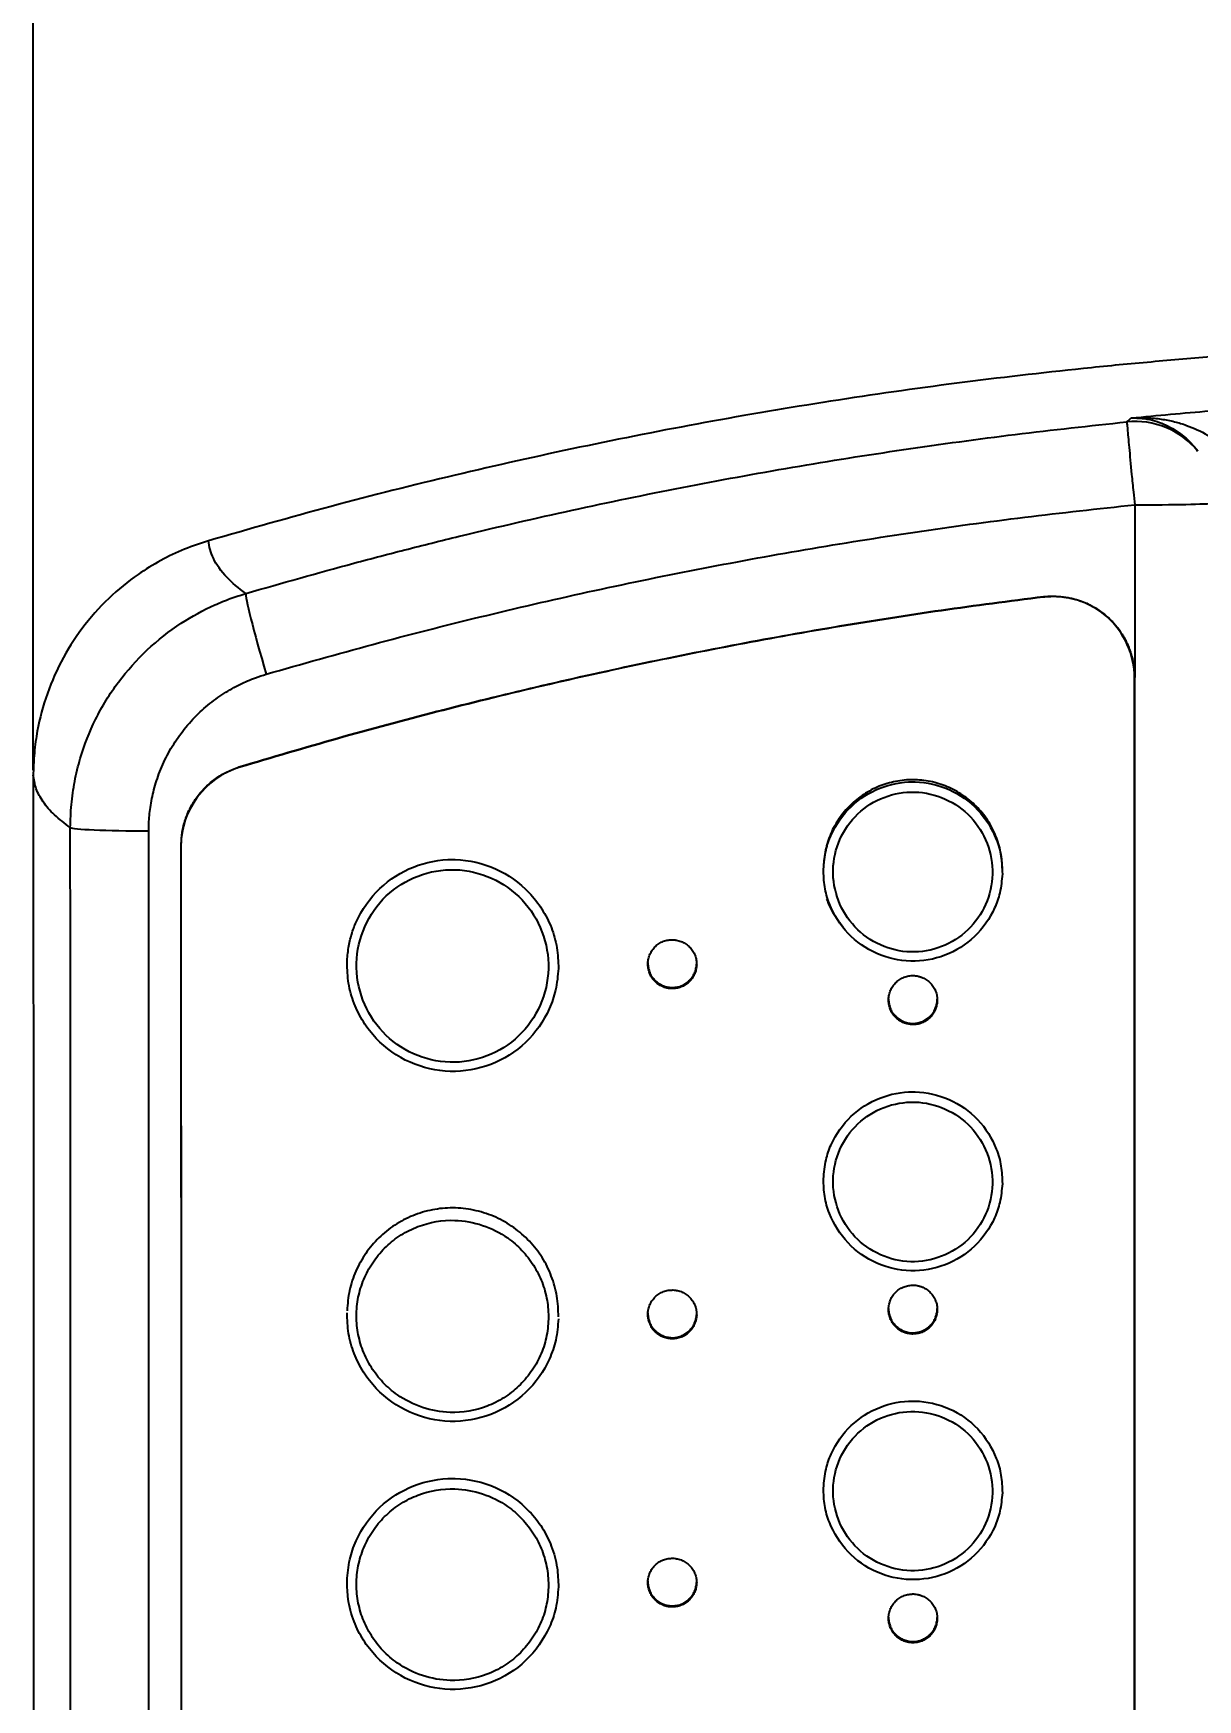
# Model space of a CAD drawing. Header units: millimetres. Extents: x 22 to 2359, y 6 to 1660.
# Drawn here: x 948.2 to 1019.8, y 1337.5 to 1439.9 of the extents above; entities that cross this region are included whole.
import ezdxf

# ---------------------------------------------------------------- set-up
doc = ezdxf.new("R2010")
doc.units = ezdxf.units.MM
doc.layers.get('Defpoints').update_dxf_attribs({"linetype": 'CONTINUOUS'})
doc.layers.add('1LINE', color=7, linetype='CONTINUOUS')
doc.styles.add('Annotative', font='malgun.ttf')
doc.dimstyles.new('WOO', dxfattribs={"dimtxt": 20, "dimasz": 2, "dimexe": 1.25, "dimexo": 0.3, "dimgap": 1, "dimtad": 1, "dimdec": 1, "dimzin": 1, "dimdsep": 46, "dimtxsty": 'Annotative', "dimcen": 0, "dimclrd": 1, "dimclre": 1, "dimclrt": 2, "dimadec": 0, "dimazin": 0, "dimtfac": 1, "dimtdec": 1, "dimtofl": 0, "dimtmove": 0, "dimatfit": 3, "dimfxl": 0, "dimarcsym": 0})

# ---------------------------------------------------------------- blocks, each defined once
blk = doc.blocks.new('*D9')
at = {"layer": '1LINE', "color": 1, "lineweight": -2}
for p, q in [((948.16, 1394.59), (948.16, 1531.77)), ((1431.09, 1290.67), (1431.09, 1531.77)), ((950.16, 1530.52), (1429.09, 1530.52))]:
    blk.add_line(p, q, dxfattribs=at)
at = {"layer": '1LINE', "color": 1}
for points in [[(950.16, 1530.86), (950.16, 1530.19), (948.16, 1530.52)], [(1429.09, 1530.86), (1429.09, 1530.19), (1431.09, 1530.52)]]:
    blk.add_solid(points, dxfattribs=at)
at = {"layer": 'Defpoints', "color": 0}
for p in [(1431.09, 1530.52), (948.16, 1394.29), (1431.09, 1290.37)]:
    blk.add_point(p, dxfattribs=at)
at = {"layer": '1LINE', "color": 2, "insert": (1189.63, 1541.86), "char_height": 20, "attachment_point": 5, "style": 'Annotative'}
blk.add_mtext('483', dxfattribs=at)

msp = doc.modelspace()

# ---------------------------------------------------------------- linework, layer by layer
at = {"layer": '1LINE'}
for centre, major_axis, ratio, start_param, end_param in [((1015.92, 1411.03), (-3.3, 3.76), 0.997886, 4.6809, 5.661906), ((1015.92, 1411.03), (5, 0), 0.025547, 4.707686, 6.064809), ((962.64, 1400.66), (-1.4, 4.8), 0.039419, 0.045166, 1.594947), ((955.43, 1391.07), (-5, 0), 0.042264, 0.046801, 1.536088)]:
    msp.add_ellipse(centre, major_axis=major_axis, ratio=ratio, start_param=start_param, end_param=end_param, dxfattribs=at)
for points, knots in [([(1020.57, 1419.99), (1019.27, 1419.88), (1016.66, 1419.67), (1011.45, 1419.16), (1004.96, 1418.41), (997.19, 1417.3), (986.87, 1415.55), (976.63, 1413.39), (966.48, 1410.85), (961.45, 1409.41), (958.94, 1408.69)], [0, 0, 0, 0, 0.062502, 0.125003, 0.250006, 0.37501, 0.500014, 0.749999, 0.875, 1, 1, 1, 1]), ([(1015.69, 1416.24), (1016.49, 1416.32), (1018.1, 1416.47), (1020.52, 1416.68), (1022.93, 1416.87), (1024.54, 1416.98), (1025.35, 1417.04)], [0, 0, 0, 0, 0.249994, 0.499992, 0.750009, 1, 1, 1, 1]), ([(961.23, 1405.45), (963.44, 1406.08), (966.76, 1407.03), (971.21, 1408.19), (977.91, 1409.86), (985.8, 1411.58), (994.87, 1413.24), (1001.7, 1414.32), (1008.55, 1415.26), (1013.13, 1415.76), (1015.42, 1416)], [0, 0, 0, 0, 0.124842, 0.187296, 0.249772, 0.499836, 0.624927, 0.75, 0.875024, 1, 1, 1, 1]), ([(1015.42, 1416), (1015.42, 1415.99), (1015.41, 1415.97), (1015.43, 1415.85), (1015.46, 1415.48), (1015.55, 1414.51), (1015.68, 1413.05), (1015.81, 1411.8), (1015.88, 1411.16), (1015.9, 1410.9)], [0, 0, 0, 0, 0.062848, 0.125998, 0.252105, 0.502929, 0.753706, 0.899295, 1, 1, 1, 1]), ([(1015.69, 1416.24), (1016.01, 1416.25), (1016.62, 1416.27), (1017.51, 1416.19), (1018.33, 1416.03), (1019.29, 1415.74), (1020.16, 1415.34), (1020.92, 1414.84), (1021.25, 1414.55), (1021.4, 1414.41)], [0, 0, 0, 0, 0.162392, 0.311504, 0.448432, 0.575791, 0.804023, 0.906905, 1, 1, 1, 1]), ([(1015.69, 1416.24), (1015.91, 1416.24), (1016.34, 1416.24), (1016.97, 1416.12), (1017.55, 1415.93), (1018.24, 1415.61), (1018.89, 1415.17), (1019.44, 1414.63), (1019.68, 1414.33), (1019.77, 1414.2)], [0, 0, 0, 0, 0.159842, 0.308436, 0.446358, 0.574509, 0.803554, 0.918928, 1, 1, 1, 1]), ([(962.48, 1400.49), (964.66, 1401.11), (969.03, 1402.35), (975.63, 1404.03), (982.27, 1405.57), (991.17, 1407.41), (1000.13, 1408.94), (1009.13, 1410.17), (1013.64, 1410.66), (1015.9, 1410.9)], [0, 0, 0, 0, 0.124974, 0.249958, 0.374989, 0.50013, 0.750224, 0.8751, 1, 1, 1, 1]), ([(958.94, 1408.69), (958.44, 1408.53), (957.43, 1408.2), (955.98, 1407.5), (954.4, 1406.53), (952.72, 1405.16), (950.59, 1402.75), (949.05, 1399.82), (948.38, 1397.03), (948.19, 1395.43), (948.17, 1394.63), (948.16, 1394.29)], [0, 0, 0, 0, 0.081418, 0.164815, 0.249767, 0.370942, 0.500213, 0.749948, 0.875146, 0.947143, 1, 1, 1, 1]), ([(961.23, 1405.45), (960.78, 1405.77), (959.95, 1406.48), (959.18, 1407.56), (958.97, 1408.33), (958.94, 1408.69)], [0, 0, 0, 0, 0.314337, 0.680188, 1, 1, 1, 1]), ([(950.44, 1391.06), (950.45, 1391.53), (950.48, 1392.48), (950.69, 1393.91), (951.12, 1395.68), (951.94, 1397.78), (953.79, 1400.79), (956.37, 1403.21), (958.91, 1404.59), (960.27, 1405.15), (960.91, 1405.35), (961.23, 1405.45)], [0, 0, 0, 0, 0.073625, 0.148353, 0.223845, 0.357421, 0.49801, 0.772369, 0.895097, 0.948071, 1, 1, 1, 1]), ([(1015.89, 1400.27), (1015.89, 1401.69), (1015.25, 1403.08), (1013.15, 1404.94), (1011.7, 1405.4), (1010.28, 1405.24)], [0, 0, 0, 0, 0.5, 0.5, 1, 1, 1, 1]), ([(1010.28, 1405.23), (1008.19, 1404.96), (1004, 1404.42), (997.74, 1403.44), (991.51, 1402.33), (985.3, 1401.09), (979.12, 1399.71), (973.38, 1398.29), (967.26, 1396.67), (963.22, 1395.47), (960.79, 1394.75)], [0, 0, 0, 0, 0.125006, 0.25001, 0.375011, 0.500014, 0.625019, 0.750022, 0.850015, 1, 1, 1, 1]), ([(1010.29, 1405.25), (1008.19, 1404.98), (1004, 1404.44), (995.66, 1403.13), (987.37, 1401.56), (979.13, 1399.72), (972.98, 1398.21), (966.87, 1396.57), (962.83, 1395.37), (960.8, 1394.77)], [0, 0, 0, 0, 0.125008, 0.250014, 0.500006, 0.625013, 0.750017, 0.875007, 1, 1, 1, 1]), ([(960.8, 1394.77), (962.83, 1395.37), (966.87, 1396.57), (972.98, 1398.21), (979.13, 1399.73), (985.31, 1401.1), (991.52, 1402.35), (997.75, 1403.46), (1004.01, 1404.44), (1008.19, 1404.98), (1010.29, 1405.25)], [0, 0, 0, 0, 0.124999, 0.250054, 0.375083, 0.500108, 0.625115, 0.750059, 0.875001, 1, 1, 1, 1]), ([(1010.29, 1405.25), (1010.33, 1405.25), (1010.42, 1405.26), (1010.59, 1405.27), (1010.83, 1405.28), (1011.09, 1405.28), (1011.37, 1405.26), (1011.62, 1405.23), (1011.89, 1405.18), (1012.14, 1405.13), (1012.4, 1405.05), (1012.64, 1404.97), (1012.9, 1404.87), (1013.13, 1404.76), (1013.37, 1404.63), (1013.59, 1404.5), (1013.82, 1404.34), (1014.02, 1404.19), (1014.23, 1404.01), (1014.41, 1403.84), (1014.6, 1403.64), (1014.77, 1403.45), (1014.94, 1403.23), (1015.08, 1403.02), (1015.23, 1402.78), (1015.35, 1402.56), (1015.46, 1402.31), (1015.56, 1402.08), (1015.65, 1401.82), (1015.73, 1401.58), (1015.79, 1401.31), (1015.83, 1401.06), (1015.87, 1400.79), (1015.89, 1400.53), (1015.89, 1400.36), (1015.89, 1400.28)], [0, 0, 0, 0, 0.015744, 0.031427, 0.062659, 0.09823, 0.1249, 0.160547, 0.187424, 0.223386, 0.250197, 0.285798, 0.312462, 0.348065, 0.37488, 0.410843, 0.437717, 0.473361, 0.50003, 0.535602, 0.562367, 0.598267, 0.625213, 0.660915, 0.687599, 0.723155, 0.749878, 0.785686, 0.812679, 0.848447, 0.875147, 0.910681, 0.937355, 0.973052, 1, 1, 1, 1]), ([(955.26, 1390.86), (955.26, 1391.01), (955.27, 1391.49), (955.35, 1392.34), (955.57, 1393.41), (955.93, 1394.53), (956.45, 1395.66), (957.14, 1396.74), (957.95, 1397.73), (958.87, 1398.6), (959.85, 1399.31), (960.83, 1399.86), (961.71, 1400.24), (962.26, 1400.42), (962.48, 1400.49)], [0, 0, 0, 0, 0.036011, 0.111678, 0.196842, 0.288974, 0.385969, 0.485639, 0.585735, 0.683995, 0.778212, 0.866261, 0.946076, 1, 1, 1, 1]), ([(1015.89, 1196.27), (1015.89, 1200.47), (1015.89, 1208.87), (1015.89, 1225.71), (1015.89, 1246.82), (1015.89, 1272.24), (1015.89, 1297.74), (1015.89, 1323.3), (1015.89, 1348.92), (1015.89, 1370.31), (1015.89, 1387.43), (1015.89, 1396), (1015.89, 1400.28)], [0, 0, 0, 0, 0.062501, 0.125001, 0.250001, 0.375, 0.5, 0.625, 0.749999, 0.874999, 0.937499, 1, 1, 1, 1]), ([(1015.89, 1196.17), (1015.89, 1201.74), (1015.89, 1212.9), (1015.89, 1229.71), (1015.89, 1246.6), (1015.89, 1263.56), (1015.89, 1280.6), (1015.89, 1303.3), (1015.89, 1331.74), (1015.89, 1365.95), (1015.89, 1388.82), (1015.89, 1400.27)], [0, 0, 0, 0, 0.082912, 0.165993, 0.249243, 0.332662, 0.41625, 0.500006, 0.666348, 0.833013, 1, 1, 1, 1]), ([(950.44, 1391.06), (950.1, 1391.32), (949.42, 1391.83), (948.74, 1392.63), (948.29, 1393.44), (948.21, 1394.01), (948.16, 1394.29)], [0, 0, 0, 0, 0.255572, 0.509648, 0.75306, 1, 1, 1, 1]), ([(948.16, 1394.29), (948.17, 1368.15), (948.17, 1316.86), (948.18, 1265.57), (948.18, 1240.41)], [0, 0, 0, 0, 0.509534, 1, 1, 1, 1]), ([(957.26, 1389.98), (957.27, 1390.25), (957.29, 1390.65), (957.4, 1391.17), (957.51, 1391.55), (957.65, 1391.92), (957.82, 1392.29), (958.01, 1392.63), (958.24, 1392.96), (958.49, 1393.27), (958.76, 1393.56), (959.06, 1393.83), (959.37, 1394.07), (959.71, 1394.29), (960.06, 1394.48), (960.42, 1394.64), (960.68, 1394.73), (960.8, 1394.77)], [0, 0, 0, 0, 0.124851, 0.187057, 0.24961, 0.312425, 0.374749, 0.436931, 0.499365, 0.562224, 0.624639, 0.686819, 0.749155, 0.81199, 0.87467, 0.937207, 1, 1, 1, 1]), ([(1007.76, 1388.34), (1007.76, 1388.52), (1007.75, 1388.79), (1007.72, 1389.15), (1007.67, 1389.5), (1007.57, 1389.94), (1007.4, 1390.46), (1007.18, 1390.95), (1006.83, 1391.58), (1006.27, 1392.3), (1005.45, 1393.01), (1004.51, 1393.55), (1003.48, 1393.9), (1002.71, 1393.99), (1001.95, 1394.01), (1001.19, 1393.93), (1000.17, 1393.63), (999.22, 1393.13), (998.39, 1392.46), (997.7, 1391.64), (997.18, 1390.71), (996.91, 1389.86), (996.79, 1389.16), (996.77, 1388.81), (996.76, 1388.63)], [0, 0, 0, 0, 0.031355, 0.046938, 0.062503, 0.093722, 0.125168, 0.156368, 0.187513, 0.250145, 0.312441, 0.374989, 0.437479, 0.499827, 0.508215, 0.569808, 0.631051, 0.692583, 0.75399, 0.815347, 0.876903, 0.938134, 0.968994, 1, 1, 1, 1]), ([(996.76, 1388.5), (996.79, 1388.9), (996.86, 1389.62), (997.34, 1390.99), (998.36, 1392.45), (1000.17, 1393.6), (1001.61, 1393.88), (1003.06, 1393.86), (1004.54, 1393.53), (1006.34, 1392.26), (1007.32, 1390.69), (1007.72, 1389.3), (1007.74, 1388.58), (1007.76, 1388.21)], [0, 0, 0, 0, 0.069034, 0.12569, 0.250734, 0.371424, 0.491925, 0.499743, 0.624181, 0.748936, 0.874211, 0.937109, 1, 1, 1, 1]), ([(997.35, 1388.46), (997.38, 1389.75), (997.94, 1391.01), (999.8, 1392.79), (1001.09, 1393.28), (1003.66, 1393.21), (1004.92, 1392.65), (1006.69, 1390.78), (1007.18, 1389.49), (1007.15, 1388.2)], [0, 0, 0, 0, 0.25, 0.25, 0.5, 0.5, 0.75, 0.75, 1, 1, 1, 1]), ([(950.46, 1245.57), (950.46, 1249.91), (950.46, 1258.49), (950.46, 1271.26), (950.46, 1286.02), (950.45, 1302.85), (950.45, 1321.68), (950.45, 1340.07), (950.45, 1357.77), (950.44, 1374.68), (950.44, 1385.68), (950.44, 1391.06)], [0, 0, 0, 0, 0.09005, 0.178216, 0.264506, 0.395611, 0.5258, 0.652765, 0.774194, 0.889672, 1, 1, 1, 1]), ([(957.28, 1244.79), (957.28, 1250.77), (957.28, 1262.74), (957.28, 1280.79), (957.28, 1298.93), (957.28, 1319.12), (957.27, 1341.37), (957.27, 1365.65), (957.26, 1381.87), (957.26, 1389.98)], [0, 0, 0, 0, 0.124337, 0.249113, 0.374327, 0.499978, 0.666498, 0.833172, 1, 1, 1, 1]), ([(967.46, 1382.77), (967.48, 1383.07), (967.52, 1383.66), (967.72, 1384.5), (968.21, 1385.8), (969.35, 1387.42), (971.49, 1388.78), (973.19, 1389.11), (974.91, 1389.08), (976.66, 1388.68), (978.43, 1387.42), (979.48, 1386.07), (980.06, 1384.92), (980.41, 1383.68), (980.44, 1382.83), (980.46, 1382.4)], [0, 0, 0, 0, 0.045419, 0.087288, 0.125606, 0.250417, 0.371019, 0.491522, 0.499162, 0.623618, 0.748429, 0.81137, 0.874313, 0.937173, 1, 1, 1, 1]), ([(968.04, 1382.72), (968.08, 1384.27), (968.75, 1385.79), (970.99, 1387.92), (972.55, 1388.52), (975.64, 1388.42), (977.16, 1387.74), (979.29, 1385.49), (979.88, 1383.93), (979.84, 1382.39)], [0, 0, 0, 0, 0.25, 0.25, 0.5, 0.5, 0.75, 0.75, 1, 1, 1, 1]), ([(1007.76, 1388.21), (1007.72, 1387.82), (1007.66, 1387.1), (1007.18, 1385.74), (1006.15, 1384.26), (1004.28, 1383.08), (1002.12, 1382.71), (999.97, 1383.19), (998.17, 1384.46), (997.19, 1386.02), (996.79, 1387.42), (996.77, 1388.14), (996.76, 1388.5)], [0, 0, 0, 0, 0.068306, 0.125699, 0.250748, 0.375292, 0.499674, 0.624147, 0.748918, 0.874196, 0.937099, 1, 1, 1, 1]), ([(1007.15, 1388.2), (1007.12, 1386.92), (1006.56, 1385.65), (1004.7, 1383.88), (1003.41, 1383.38), (1000.84, 1383.45), (999.58, 1384.02), (997.81, 1385.89), (997.32, 1387.18), (997.35, 1388.46)], [0, 0, 0, 0, 0.25, 0.25, 0.5, 0.5, 0.75, 0.75, 1, 1, 1, 1]), ([(996.95, 1386.67), (997.04, 1386.43), (997.3, 1385.83), (997.7, 1385.3), (997.94, 1384.98)], [0, 0, 0, 0, 0.387171, 1, 1, 1, 1]), ([(985.96, 1382.71), (985.96, 1382.73), (985.96, 1382.78), (985.97, 1382.88), (985.99, 1383), (986.03, 1383.14), (986.08, 1383.28), (986.15, 1383.41), (986.23, 1383.53), (986.32, 1383.65), (986.42, 1383.76), (986.53, 1383.85), (986.65, 1383.94), (986.78, 1384.01), (986.92, 1384.07), (987.06, 1384.12), (987.2, 1384.15), (987.35, 1384.17), (987.5, 1384.17), (987.62, 1384.16), (987.72, 1384.14), (987.82, 1384.12), (987.93, 1384.09), (988.07, 1384.04), (988.2, 1383.97), (988.32, 1383.89), (988.44, 1383.8), (988.55, 1383.7), (988.64, 1383.59), (988.73, 1383.47), (988.8, 1383.34), (988.86, 1383.2), (988.91, 1383.06), (988.94, 1382.92), (988.96, 1382.77), (988.96, 1382.67), (988.96, 1382.62)], [0, 0, 0, 0, 0.015715, 0.031337, 0.062449, 0.093642, 0.125061, 0.15623, 0.187348, 0.21871, 0.25, 0.281104, 0.312324, 0.343735, 0.374884, 0.406019, 0.437414, 0.468664, 0.49977, 0.531036, 0.549019, 0.56243, 0.59356, 0.624724, 0.656141, 0.687348, 0.718461, 0.74978, 0.781118, 0.812234, 0.843424, 0.874844, 0.906019, 0.937137, 0.968494, 1, 1, 1, 1]), ([(980.46, 1382.4), (980.42, 1381.95), (980.34, 1381.1), (979.78, 1379.49), (978.56, 1377.73), (976.36, 1376.34), (973.8, 1375.91), (971.26, 1376.48), (969.48, 1377.74), (968.43, 1379.09), (967.86, 1380.24), (967.5, 1381.48), (967.47, 1382.34), (967.46, 1382.77)], [0, 0, 0, 0, 0.066283, 0.12551, 0.250339, 0.374721, 0.499041, 0.623546, 0.748383, 0.811331, 0.874281, 0.937153, 1, 1, 1, 1]), ([(979.84, 1382.39), (979.8, 1380.84), (979.13, 1379.32), (976.89, 1377.19), (975.34, 1376.59), (972.24, 1376.68), (970.72, 1377.37), (968.6, 1379.62), (968, 1381.18), (968.04, 1382.72)], [0, 0, 0, 0, 0.25, 0.25, 0.5, 0.5, 0.75, 0.75, 1, 1, 1, 1]), ([(985.96, 1382.77), (985.96, 1382.75), (985.96, 1382.7), (985.96, 1382.6), (985.98, 1382.48), (986.01, 1382.34), (986.05, 1382.2), (986.11, 1382.06), (986.19, 1381.93), (986.27, 1381.81), (986.37, 1381.7), (986.47, 1381.6), (986.59, 1381.5), (986.71, 1381.43), (986.85, 1381.36), (986.98, 1381.3), (987.13, 1381.26), (987.27, 1381.24), (987.42, 1381.23), (987.54, 1381.23), (987.64, 1381.24), (987.72, 1381.25), (987.79, 1381.26), (987.88, 1381.29), (988, 1381.32), (988.13, 1381.38), (988.26, 1381.46), (988.38, 1381.54), (988.49, 1381.64), (988.59, 1381.74), (988.69, 1381.86), (988.76, 1381.99), (988.83, 1382.12), (988.88, 1382.25), (988.92, 1382.4), (988.95, 1382.54), (988.95, 1382.64), (988.96, 1382.69)], [0, 0, 0, 0, 0.015715, 0.031337, 0.062448, 0.093639, 0.125058, 0.15623, 0.187348, 0.218704, 0.25, 0.281105, 0.312316, 0.34373, 0.374884, 0.406011, 0.437395, 0.468659, 0.499762, 0.531008, 0.548995, 0.562415, 0.580229, 0.593561, 0.624712, 0.656123, 0.687346, 0.718456, 0.749755, 0.781113, 0.812234, 0.843417, 0.874838, 0.906023, 0.937141, 0.968491, 1, 1, 1, 1]), ([(988.96, 1382.62), (988.96, 1382.6), (988.95, 1382.55), (988.94, 1382.45), (988.92, 1382.33), (988.88, 1382.19), (988.83, 1382.05), (988.76, 1381.92), (988.69, 1381.79), (988.6, 1381.68), (988.49, 1381.57), (988.38, 1381.47), (988.26, 1381.39), (988.13, 1381.32), (988, 1381.26), (987.86, 1381.21), (987.71, 1381.18), (987.57, 1381.16), (987.42, 1381.16), (987.29, 1381.17), (987.2, 1381.18), (987.1, 1381.2), (986.98, 1381.24), (986.85, 1381.29), (986.72, 1381.36), (986.59, 1381.44), (986.47, 1381.53), (986.37, 1381.63), (986.27, 1381.74), (986.19, 1381.86), (986.11, 1381.99), (986.06, 1382.13), (986.01, 1382.27), (985.98, 1382.41), (985.96, 1382.56), (985.96, 1382.66), (985.96, 1382.71)], [0, 0, 0, 0, 0.015715, 0.031337, 0.062449, 0.093642, 0.125061, 0.15623, 0.187348, 0.21871, 0.25, 0.281105, 0.312324, 0.343735, 0.374885, 0.406019, 0.437414, 0.468664, 0.49977, 0.531037, 0.549019, 0.56243, 0.593561, 0.624724, 0.656141, 0.687348, 0.718461, 0.74978, 0.781118, 0.812234, 0.843424, 0.874844, 0.906019, 0.937137, 0.968494, 1, 1, 1, 1]), ([(1002.22, 1378.95), (1002.21, 1378.95), (1002.18, 1378.95), (1002.13, 1378.96), (1002.05, 1378.97), (1001.95, 1378.98), (1001.85, 1379.01), (1001.78, 1379.03), (1001.71, 1379.06), (1001.62, 1379.09), (1001.52, 1379.15), (1001.39, 1379.23), (1001.27, 1379.32), (1001.17, 1379.42), (1001.07, 1379.53), (1000.99, 1379.65), (1000.91, 1379.78), (1000.86, 1379.92), (1000.81, 1380.06), (1000.78, 1380.2), (1000.76, 1380.35), (1000.76, 1380.49), (1000.77, 1380.64), (1000.79, 1380.79), (1000.83, 1380.93), (1000.88, 1381.07), (1000.95, 1381.2), (1001.03, 1381.32), (1001.12, 1381.44), (1001.22, 1381.55), (1001.33, 1381.64), (1001.45, 1381.73), (1001.58, 1381.8), (1001.72, 1381.86), (1001.86, 1381.91), (1002, 1381.94), (1002.13, 1381.96), (1002.22, 1381.96), (1002.27, 1381.96), (1002.29, 1381.96)], [0, 0, 0, 0, 0.007872, 0.015717, 0.031339, 0.062451, 0.080254, 0.093659, 0.111637, 0.125087, 0.156255, 0.187382, 0.218757, 0.250034, 0.281142, 0.31238, 0.343782, 0.374925, 0.406067, 0.437468, 0.468706, 0.49981, 0.531076, 0.562458, 0.593585, 0.624738, 0.656151, 0.687364, 0.718468, 0.749764, 0.781121, 0.812237, 0.843412, 0.874832, 0.906019, 0.937133, 0.968479, 0.986489, 1, 1, 1, 1]), ([(1002.29, 1381.96), (1002.31, 1381.96), (1002.33, 1381.96), (1002.38, 1381.96), (1002.47, 1381.95), (1002.57, 1381.93), (1002.66, 1381.9), (1002.74, 1381.88), (1002.8, 1381.86), (1002.89, 1381.82), (1003, 1381.76), (1003.12, 1381.69), (1003.24, 1381.59), (1003.35, 1381.49), (1003.44, 1381.38), (1003.53, 1381.26), (1003.6, 1381.13), (1003.66, 1381), (1003.71, 1380.86), (1003.74, 1380.71), (1003.76, 1380.57), (1003.76, 1380.42), (1003.75, 1380.27), (1003.72, 1380.13), (1003.68, 1379.98), (1003.63, 1379.85), (1003.57, 1379.71), (1003.49, 1379.59), (1003.4, 1379.47), (1003.29, 1379.37), (1003.18, 1379.27), (1003.06, 1379.18), (1002.93, 1379.11), (1002.8, 1379.05), (1002.66, 1379), (1002.52, 1378.97), (1002.39, 1378.96), (1002.29, 1378.95), (1002.24, 1378.95), (1002.22, 1378.95)], [0, 0, 0, 0, 0.007872, 0.015717, 0.031339, 0.062451, 0.080254, 0.093659, 0.111637, 0.125087, 0.156255, 0.187382, 0.218758, 0.250034, 0.281142, 0.31238, 0.343782, 0.374925, 0.406067, 0.437468, 0.468706, 0.49981, 0.531076, 0.562458, 0.593584, 0.624738, 0.656151, 0.687363, 0.718468, 0.749764, 0.78112, 0.812237, 0.843412, 0.874832, 0.906019, 0.937133, 0.968479, 0.986489, 1, 1, 1, 1]), ([(1000.76, 1380.53), (1000.76, 1380.49), (1000.76, 1380.4), (1000.78, 1380.27), (1000.81, 1380.13), (1000.85, 1379.99), (1000.91, 1379.85), (1000.99, 1379.72), (1001.07, 1379.6), (1001.17, 1379.49), (1001.27, 1379.39), (1001.39, 1379.3), (1001.51, 1379.22), (1001.65, 1379.15), (1001.78, 1379.1), (1001.93, 1379.06), (1002.05, 1379.03), (1002.15, 1379.02), (1002.2, 1379.02), (1002.22, 1379.02)], [0, 0, 0, 0, 0.047781, 0.111488, 0.17469, 0.237971, 0.301768, 0.36513, 0.428298, 0.491876, 0.555527, 0.618708, 0.682025, 0.74583, 0.809147, 0.872331, 0.935994, 0.972563, 1, 1, 1, 1]), ([(1002.22, 1379.02), (1002.23, 1379.02), (1002.26, 1379.02), (1002.31, 1379.02), (1002.39, 1379.03), (1002.49, 1379.04), (1002.59, 1379.06), (1002.66, 1379.08), (1002.73, 1379.1), (1002.82, 1379.13), (1002.93, 1379.18), (1003.06, 1379.25), (1003.18, 1379.34), (1003.29, 1379.43), (1003.4, 1379.54), (1003.49, 1379.66), (1003.56, 1379.78), (1003.63, 1379.91), (1003.68, 1380.05), (1003.72, 1380.19), (1003.75, 1380.34), (1003.76, 1380.45), (1003.76, 1380.51), (1003.76, 1380.52)], [0, 0, 0, 0, 0.015511, 0.030966, 0.061746, 0.123045, 0.158122, 0.184536, 0.21996, 0.246457, 0.307862, 0.369191, 0.431014, 0.492631, 0.553921, 0.615478, 0.677343, 0.738699, 0.800067, 0.861945, 0.923476, 0.984764, 1, 1, 1, 1]), ([(996.76, 1369.46), (996.79, 1369.86), (996.86, 1370.58), (997.33, 1371.94), (998.35, 1373.4), (1000.17, 1374.55), (1001.61, 1374.83), (1003.06, 1374.81), (1004.54, 1374.47), (1006.35, 1373.21), (1007.32, 1371.65), (1007.72, 1370.26), (1007.74, 1369.53), (1007.76, 1369.17)], [0, 0, 0, 0, 0.068568, 0.12557, 0.250586, 0.371334, 0.491952, 0.499809, 0.624365, 0.74915, 0.87435, 0.937181, 1, 1, 1, 1]), ([(997.35, 1369.41), (997.38, 1370.69), (997.94, 1371.96), (999.8, 1373.73), (1001.09, 1374.22), (1003.66, 1374.15), (1004.92, 1373.59), (1006.69, 1371.72), (1007.18, 1370.43), (1007.15, 1369.15)], [0, 0, 0, 0, 0.25, 0.25, 0.5, 0.5, 0.75, 0.75, 1, 1, 1, 1]), ([(1007.76, 1369.17), (1007.72, 1368.79), (1007.66, 1368.07), (1007.18, 1366.7), (1006.15, 1365.22), (1004.29, 1364.05), (1002.12, 1363.68), (999.97, 1364.16), (998.17, 1365.43), (997.19, 1366.99), (996.79, 1368.38), (996.77, 1369.1), (996.76, 1369.46)], [0, 0, 0, 0, 0.067798, 0.125581, 0.250604, 0.375224, 0.499739, 0.624327, 0.749129, 0.874335, 0.937171, 1, 1, 1, 1]), ([(1007.15, 1369.15), (1007.12, 1367.87), (1006.56, 1366.61), (1004.7, 1364.84), (1003.41, 1364.34), (1000.84, 1364.41), (999.58, 1364.98), (997.81, 1366.84), (997.32, 1368.13), (997.35, 1369.41)], [0, 0, 0, 0, 0.25, 0.25, 0.5, 0.5, 0.75, 0.75, 1, 1, 1, 1]), ([(980.46, 1360.99), (980.45, 1361.2), (980.45, 1361.63), (980.37, 1362.26), (980.23, 1362.89), (980.03, 1363.49), (979.78, 1364.08), (979.46, 1364.63), (979.1, 1365.16), (978.54, 1365.8), (977.73, 1366.51), (976.62, 1367.14), (975.4, 1367.55), (974.5, 1367.67), (973.6, 1367.69), (972.7, 1367.6), (971.49, 1367.24), (970.37, 1366.66), (969.39, 1365.87), (968.58, 1364.91), (967.97, 1363.81), (967.56, 1362.62), (967.49, 1361.78), (967.46, 1361.36)], [0, 0, 0, 0, 0.031356, 0.062495, 0.093715, 0.125163, 0.156362, 0.187509, 0.218898, 0.250219, 0.312521, 0.375066, 0.437563, 0.499906, 0.508397, 0.569978, 0.631206, 0.692725, 0.754113, 0.81546, 0.877001, 0.93822, 1, 1, 1, 1]), ([(968.04, 1361.18), (968.05, 1361.37), (968.07, 1361.76), (968.17, 1362.33), (968.33, 1362.88), (968.54, 1363.42), (968.8, 1363.94), (969.21, 1364.6), (969.85, 1365.33), (970.76, 1366.05), (972.15, 1366.74), (974.46, 1367.14), (976.79, 1366.36), (978.24, 1365.1), (978.96, 1364.17), (979.49, 1363.13), (979.74, 1362.19), (979.84, 1361.43), (979.84, 1361.04), (979.84, 1360.85)], [0, 0, 0, 0, 0.031482, 0.062608, 0.093805, 0.125201, 0.156666, 0.188103, 0.250812, 0.31342, 0.375922, 0.500397, 0.68596, 0.748756, 0.811685, 0.874695, 0.93734, 0.9685, 1, 1, 1, 1]), ([(985.96, 1361.18), (985.96, 1361.2), (985.96, 1361.25), (985.97, 1361.35), (985.99, 1361.47), (986.03, 1361.61), (986.08, 1361.75), (986.15, 1361.88), (986.23, 1362), (986.32, 1362.12), (986.42, 1362.23), (986.53, 1362.32), (986.65, 1362.41), (986.78, 1362.48), (986.92, 1362.54), (987.06, 1362.58), (987.2, 1362.62), (987.35, 1362.63), (987.5, 1362.64), (987.62, 1362.63), (987.72, 1362.61), (987.82, 1362.59), (987.93, 1362.56), (988.07, 1362.51), (988.2, 1362.44), (988.32, 1362.36), (988.44, 1362.27), (988.55, 1362.17), (988.64, 1362.06), (988.73, 1361.94), (988.8, 1361.81), (988.86, 1361.67), (988.91, 1361.53), (988.94, 1361.39), (988.96, 1361.24), (988.96, 1361.14), (988.96, 1361.09)], [0, 0, 0, 0, 0.015715, 0.031337, 0.062449, 0.093644, 0.125063, 0.156232, 0.187352, 0.218716, 0.250004, 0.281109, 0.312332, 0.343742, 0.37489, 0.406026, 0.437423, 0.46867, 0.499776, 0.531044, 0.549026, 0.562436, 0.593566, 0.624728, 0.656145, 0.687352, 0.718463, 0.749779, 0.78112, 0.812235, 0.843423, 0.874843, 0.90602, 0.937138, 0.968493, 1, 1, 1, 1]), ([(1002.22, 1359.93), (1002.21, 1359.93), (1002.18, 1359.93), (1002.13, 1359.94), (1002.05, 1359.95), (1001.95, 1359.96), (1001.85, 1359.99), (1001.78, 1360.01), (1001.71, 1360.04), (1001.62, 1360.07), (1001.52, 1360.13), (1001.39, 1360.21), (1001.28, 1360.3), (1001.17, 1360.4), (1001.07, 1360.51), (1000.99, 1360.63), (1000.92, 1360.76), (1000.86, 1360.89), (1000.81, 1361.03), (1000.78, 1361.18), (1000.76, 1361.32), (1000.76, 1361.47), (1000.77, 1361.62), (1000.79, 1361.76), (1000.83, 1361.91), (1000.88, 1362.04), (1000.95, 1362.17), (1001.03, 1362.3), (1001.12, 1362.41), (1001.22, 1362.52), (1001.33, 1362.62), (1001.45, 1362.7), (1001.58, 1362.78), (1001.72, 1362.84), (1001.86, 1362.88), (1002, 1362.91), (1002.13, 1362.93), (1002.22, 1362.93), (1002.27, 1362.93), (1002.29, 1362.93)], [0, 0, 0, 0, 0.007872, 0.015716, 0.031339, 0.062451, 0.080253, 0.093657, 0.111635, 0.125086, 0.156254, 0.187379, 0.218752, 0.250031, 0.281138, 0.312372, 0.343776, 0.374921, 0.406061, 0.43746, 0.468701, 0.499805, 0.531069, 0.562452, 0.59358, 0.624734, 0.656148, 0.68736, 0.718465, 0.749764, 0.781119, 0.812235, 0.843412, 0.874833, 0.906018, 0.937133, 0.96848, 0.986489, 1, 1, 1, 1]), ([(1002.29, 1362.93), (1002.31, 1362.93), (1002.33, 1362.93), (1002.38, 1362.93), (1002.47, 1362.92), (1002.57, 1362.9), (1002.66, 1362.88), (1002.74, 1362.85), (1002.8, 1362.83), (1002.89, 1362.79), (1003, 1362.74), (1003.12, 1362.66), (1003.24, 1362.57), (1003.35, 1362.47), (1003.44, 1362.35), (1003.53, 1362.23), (1003.6, 1362.11), (1003.66, 1361.97), (1003.71, 1361.83), (1003.74, 1361.69), (1003.76, 1361.54), (1003.76, 1361.39), (1003.75, 1361.25), (1003.72, 1361.1), (1003.68, 1360.96), (1003.63, 1360.82), (1003.57, 1360.69), (1003.49, 1360.57), (1003.4, 1360.45), (1003.29, 1360.34), (1003.18, 1360.25), (1003.06, 1360.16), (1002.93, 1360.09), (1002.8, 1360.03), (1002.66, 1359.98), (1002.52, 1359.95), (1002.39, 1359.94), (1002.29, 1359.93), (1002.24, 1359.93), (1002.22, 1359.93)], [0, 0, 0, 0, 0.007872, 0.015716, 0.031339, 0.062451, 0.080253, 0.093657, 0.111635, 0.125086, 0.156254, 0.187379, 0.218752, 0.250031, 0.281138, 0.312372, 0.343776, 0.374921, 0.406061, 0.43746, 0.468701, 0.499805, 0.531069, 0.562452, 0.59358, 0.624734, 0.656147, 0.68736, 0.718465, 0.749764, 0.781119, 0.812235, 0.843412, 0.874833, 0.906018, 0.937133, 0.96848, 0.986489, 1, 1, 1, 1]), ([(1000.76, 1361.5), (1000.76, 1361.47), (1000.76, 1361.38), (1000.78, 1361.25), (1000.81, 1361.1), (1000.85, 1360.96), (1000.91, 1360.83), (1000.99, 1360.7), (1001.07, 1360.58), (1001.17, 1360.47), (1001.27, 1360.37), (1001.39, 1360.27), (1001.51, 1360.2), (1001.65, 1360.13), (1001.78, 1360.08), (1001.93, 1360.04), (1002.05, 1360.01), (1002.15, 1360), (1002.2, 1360), (1002.22, 1360)], [0, 0, 0, 0, 0.047701, 0.11142, 0.174629, 0.237911, 0.301712, 0.365082, 0.428255, 0.491837, 0.555494, 0.618681, 0.682004, 0.745813, 0.809134, 0.872323, 0.935991, 0.972562, 1, 1, 1, 1]), ([(1002.22, 1360), (1002.23, 1360), (1002.26, 1360), (1002.31, 1360), (1002.39, 1360.01), (1002.49, 1360.02), (1002.59, 1360.04), (1002.66, 1360.06), (1002.73, 1360.08), (1002.82, 1360.11), (1002.93, 1360.16), (1003.06, 1360.23), (1003.18, 1360.31), (1003.29, 1360.41), (1003.4, 1360.52), (1003.49, 1360.63), (1003.56, 1360.76), (1003.63, 1360.89), (1003.68, 1361.03), (1003.72, 1361.17), (1003.75, 1361.31), (1003.76, 1361.42), (1003.76, 1361.49), (1003.76, 1361.5)], [0, 0, 0, 0, 0.015509, 0.030963, 0.061742, 0.123037, 0.15811, 0.18452, 0.21994, 0.246438, 0.307841, 0.369162, 0.430976, 0.492595, 0.55388, 0.615423, 0.677289, 0.738644, 0.800003, 0.861872, 0.923408, 0.984691, 1, 1, 1, 1]), ([(980.46, 1360.87), (980.42, 1360.43), (980.35, 1359.58), (979.79, 1357.97), (978.56, 1356.21), (976.36, 1354.83), (973.79, 1354.39), (971.26, 1354.97), (969.48, 1356.23), (968.43, 1357.57), (967.86, 1358.72), (967.5, 1359.96), (967.47, 1360.81), (967.46, 1361.24)], [0, 0, 0, 0, 0.065688, 0.125394, 0.250222, 0.374713, 0.499187, 0.623805, 0.748649, 0.811558, 0.874443, 0.937235, 1, 1, 1, 1]), ([(979.84, 1360.85), (979.83, 1360.65), (979.81, 1360.27), (979.71, 1359.7), (979.56, 1359.14), (979.35, 1358.6), (979.09, 1358.08), (978.67, 1357.43), (978.04, 1356.7), (977.12, 1355.98), (975.74, 1355.29), (973.42, 1354.89), (971.1, 1355.67), (969.64, 1356.93), (968.92, 1357.86), (968.4, 1358.9), (968.14, 1359.84), (968.04, 1360.6), (968.04, 1360.99), (968.04, 1361.18)], [0, 0, 0, 0, 0.03148, 0.062603, 0.093794, 0.125186, 0.156647, 0.18808, 0.250784, 0.313393, 0.375901, 0.500398, 0.685656, 0.748773, 0.811693, 0.874696, 0.937337, 0.968498, 1, 1, 1, 1]), ([(985.96, 1361.24), (985.96, 1361.22), (985.96, 1361.17), (985.96, 1361.07), (985.98, 1360.95), (986.01, 1360.81), (986.06, 1360.67), (986.11, 1360.53), (986.19, 1360.4), (986.27, 1360.28), (986.37, 1360.17), (986.47, 1360.07), (986.59, 1359.98), (986.71, 1359.9), (986.85, 1359.83), (986.98, 1359.78), (987.13, 1359.74), (987.27, 1359.71), (987.42, 1359.7), (987.57, 1359.7), (987.69, 1359.72), (987.79, 1359.74), (987.88, 1359.76), (988, 1359.8), (988.13, 1359.86), (988.26, 1359.93), (988.38, 1360.02), (988.49, 1360.11), (988.59, 1360.22), (988.68, 1360.33), (988.76, 1360.46), (988.83, 1360.59), (988.88, 1360.73), (988.92, 1360.87), (988.95, 1361.01), (988.95, 1361.11), (988.96, 1361.16)], [0, 0, 0, 0, 0.015715, 0.031337, 0.062449, 0.093642, 0.125061, 0.156233, 0.187352, 0.218714, 0.250006, 0.281111, 0.312329, 0.343741, 0.374893, 0.406023, 0.437412, 0.46867, 0.499774, 0.531026, 0.56242, 0.580231, 0.593563, 0.624716, 0.656128, 0.687348, 0.718458, 0.749758, 0.781114, 0.812234, 0.843416, 0.874838, 0.906022, 0.937141, 0.968491, 1, 1, 1, 1]), ([(988.96, 1361.09), (988.96, 1361.07), (988.95, 1361.02), (988.94, 1360.92), (988.92, 1360.8), (988.88, 1360.66), (988.83, 1360.52), (988.76, 1360.39), (988.69, 1360.27), (988.59, 1360.15), (988.49, 1360.04), (988.38, 1359.95), (988.26, 1359.86), (988.13, 1359.79), (988, 1359.73), (987.86, 1359.69), (987.71, 1359.65), (987.57, 1359.64), (987.42, 1359.63), (987.29, 1359.64), (987.2, 1359.66), (987.1, 1359.68), (986.98, 1359.71), (986.85, 1359.76), (986.72, 1359.83), (986.59, 1359.91), (986.48, 1360), (986.37, 1360.1), (986.27, 1360.21), (986.19, 1360.33), (986.12, 1360.46), (986.06, 1360.6), (986.01, 1360.74), (985.98, 1360.88), (985.96, 1361.03), (985.96, 1361.13), (985.96, 1361.18)], [0, 0, 0, 0, 0.015715, 0.031337, 0.062449, 0.093644, 0.125063, 0.156232, 0.187352, 0.218717, 0.250004, 0.281109, 0.312333, 0.343742, 0.37489, 0.406027, 0.437424, 0.46867, 0.499776, 0.531044, 0.549026, 0.562436, 0.593566, 0.624728, 0.656145, 0.687352, 0.718463, 0.749779, 0.78112, 0.812235, 0.843423, 0.874843, 0.90602, 0.937138, 0.968493, 1, 1, 1, 1]), ([(996.76, 1350.46), (996.79, 1350.85), (996.86, 1351.57), (997.33, 1352.93), (998.35, 1354.39), (1000.17, 1355.54), (1001.61, 1355.82), (1003.06, 1355.8), (1004.55, 1355.46), (1006.35, 1354.2), (1007.32, 1352.64), (1007.72, 1351.25), (1007.74, 1350.53), (1007.76, 1350.17)], [0, 0, 0, 0, 0.067996, 0.125476, 0.250471, 0.371268, 0.491979, 0.499871, 0.624521, 0.749328, 0.874465, 0.93724, 1, 1, 1, 1]), ([(997.35, 1350.4), (997.38, 1351.68), (997.94, 1352.94), (999.8, 1354.71), (1001.09, 1355.2), (1003.66, 1355.13), (1004.92, 1354.57), (1006.69, 1352.71), (1007.18, 1351.42), (1007.15, 1350.14)], [0, 0, 0, 0, 0.25, 0.25, 0.5, 0.5, 0.75, 0.75, 1, 1, 1, 1]), ([(967.46, 1344.75), (967.5, 1345.19), (967.57, 1346.04), (968.13, 1347.65), (969.34, 1349.38), (971.49, 1350.74), (973.19, 1351.06), (974.91, 1351.04), (976.66, 1350.64), (978.44, 1349.39), (979.49, 1348.04), (980.07, 1346.87), (980.42, 1345.63), (980.44, 1344.78), (980.46, 1344.38)], [0, 0, 0, 0, 0.065608, 0.125321, 0.250147, 0.370875, 0.491582, 0.499365, 0.62402, 0.74885, 0.811729, 0.874567, 0.942152, 1, 1, 1, 1]), ([(968.04, 1344.69), (968.05, 1344.88), (968.07, 1345.26), (968.17, 1345.83), (968.33, 1346.39), (968.54, 1346.93), (968.8, 1347.44), (969.21, 1348.1), (969.85, 1348.83), (970.76, 1349.54), (972.15, 1350.23), (974.46, 1350.63), (976.79, 1349.86), (978.24, 1348.59), (978.96, 1347.67), (979.49, 1346.63), (979.74, 1345.69), (979.84, 1344.93), (979.84, 1344.54), (979.84, 1344.35)], [0, 0, 0, 0, 0.031457, 0.062561, 0.093739, 0.125122, 0.15658, 0.188014, 0.250735, 0.313375, 0.375923, 0.500506, 0.685593, 0.748954, 0.811849, 0.87481, 0.937396, 0.968528, 1, 1, 1, 1]), ([(1007.76, 1350.17), (1007.72, 1349.79), (1007.66, 1349.07), (1007.19, 1347.71), (1006.15, 1346.23), (1004.29, 1345.06), (1002.12, 1344.69), (999.97, 1345.17), (998.17, 1346.44), (997.19, 1348), (996.79, 1349.38), (996.77, 1350.1), (996.76, 1350.46)], [0, 0, 0, 0, 0.067183, 0.125488, 0.250493, 0.375178, 0.499801, 0.624479, 0.749303, 0.874448, 0.93723, 1, 1, 1, 1]), ([(1007.15, 1350.14), (1007.12, 1348.86), (1006.56, 1347.6), (1004.7, 1345.84), (1003.41, 1345.34), (1000.84, 1345.41), (999.58, 1345.98), (997.81, 1347.84), (997.32, 1349.12), (997.35, 1350.4)], [0, 0, 0, 0, 0.25, 0.25, 0.5, 0.5, 0.75, 0.75, 1, 1, 1, 1]), ([(985.96, 1344.69), (985.96, 1344.71), (985.96, 1344.76), (985.97, 1344.86), (985.99, 1344.98), (986.03, 1345.12), (986.08, 1345.26), (986.15, 1345.39), (986.23, 1345.52), (986.32, 1345.63), (986.42, 1345.74), (986.53, 1345.83), (986.65, 1345.92), (986.78, 1345.99), (986.92, 1346.05), (987.06, 1346.1), (987.2, 1346.13), (987.35, 1346.14), (987.49, 1346.15), (987.62, 1346.14), (987.72, 1346.12), (987.81, 1346.1), (987.93, 1346.07), (988.07, 1346.02), (988.2, 1345.95), (988.32, 1345.87), (988.44, 1345.78), (988.55, 1345.68), (988.64, 1345.57), (988.73, 1345.45), (988.8, 1345.32), (988.86, 1345.18), (988.91, 1345.04), (988.94, 1344.9), (988.96, 1344.76), (988.96, 1344.66), (988.96, 1344.61)], [0, 0, 0, 0, 0.015715, 0.031337, 0.062449, 0.093645, 0.125064, 0.156233, 0.187354, 0.21872, 0.250006, 0.281112, 0.312337, 0.343746, 0.374893, 0.406031, 0.437429, 0.468674, 0.49978, 0.531048, 0.54903, 0.56244, 0.593569, 0.62473, 0.656147, 0.687354, 0.718465, 0.749778, 0.781121, 0.812237, 0.843423, 0.874843, 0.906021, 0.937138, 0.968492, 1, 1, 1, 1]), ([(980.46, 1344.38), (980.42, 1343.94), (980.35, 1343.1), (979.79, 1341.49), (978.56, 1339.73), (976.36, 1338.35), (973.79, 1337.92), (971.26, 1338.49), (969.48, 1339.75), (968.43, 1341.09), (967.83, 1342.29), (967.49, 1343.53), (967.47, 1344.38), (967.46, 1344.75)], [0, 0, 0, 0, 0.065171, 0.125329, 0.250165, 0.37473, 0.499302, 0.623986, 0.748829, 0.811711, 0.874554, 0.94585, 1, 1, 1, 1]), ([(979.84, 1344.35), (979.83, 1344.16), (979.81, 1343.77), (979.71, 1343.21), (979.56, 1342.65), (979.35, 1342.11), (979.09, 1341.6), (978.67, 1340.94), (978.04, 1340.21), (977.12, 1339.5), (975.74, 1338.81), (973.43, 1338.41), (971.1, 1339.18), (969.64, 1340.44), (968.92, 1341.37), (968.4, 1342.41), (968.14, 1343.34), (968.04, 1344.11), (968.04, 1344.49), (968.04, 1344.69)], [0, 0, 0, 0, 0.031454, 0.062556, 0.09373, 0.125109, 0.156562, 0.187994, 0.250712, 0.313353, 0.375907, 0.500507, 0.685317, 0.748967, 0.811855, 0.874809, 0.937393, 0.968526, 1, 1, 1, 1]), ([(985.96, 1344.76), (985.96, 1344.73), (985.96, 1344.68), (985.96, 1344.59), (985.98, 1344.46), (986.01, 1344.32), (986.06, 1344.18), (986.11, 1344.05), (986.19, 1343.92), (986.27, 1343.8), (986.37, 1343.69), (986.47, 1343.58), (986.59, 1343.49), (986.71, 1343.41), (986.85, 1343.35), (986.98, 1343.29), (987.13, 1343.25), (987.27, 1343.23), (987.42, 1343.22), (987.57, 1343.22), (987.69, 1343.24), (987.79, 1343.25), (987.88, 1343.28), (988, 1343.31), (988.13, 1343.37), (988.26, 1343.45), (988.38, 1343.53), (988.49, 1343.63), (988.59, 1343.73), (988.68, 1343.85), (988.76, 1343.97), (988.83, 1344.1), (988.88, 1344.24), (988.92, 1344.38), (988.95, 1344.53), (988.95, 1344.63), (988.96, 1344.68)], [0, 0, 0, 0, 0.015715, 0.031338, 0.062449, 0.093644, 0.125063, 0.156234, 0.187354, 0.218718, 0.250008, 0.281114, 0.312334, 0.343745, 0.374895, 0.406028, 0.43742, 0.468674, 0.499778, 0.531033, 0.562425, 0.580235, 0.593567, 0.62472, 0.656134, 0.687351, 0.71846, 0.749761, 0.781117, 0.812236, 0.843417, 0.874838, 0.906023, 0.937141, 0.968491, 1, 1, 1, 1]), ([(988.96, 1344.61), (988.96, 1344.58), (988.95, 1344.53), (988.94, 1344.44), (988.92, 1344.32), (988.88, 1344.17), (988.83, 1344.04), (988.76, 1343.91), (988.69, 1343.78), (988.59, 1343.67), (988.49, 1343.56), (988.38, 1343.46), (988.26, 1343.38), (988.13, 1343.31), (988, 1343.25), (987.86, 1343.2), (987.71, 1343.17), (987.57, 1343.15), (987.42, 1343.15), (987.29, 1343.16), (987.2, 1343.17), (987.1, 1343.19), (986.99, 1343.23), (986.85, 1343.28), (986.72, 1343.35), (986.59, 1343.42), (986.48, 1343.52), (986.37, 1343.62), (986.27, 1343.73), (986.19, 1343.85), (986.12, 1343.98), (986.06, 1344.11), (986.01, 1344.25), (985.98, 1344.4), (985.96, 1344.54), (985.96, 1344.64), (985.96, 1344.69)], [0, 0, 0, 0, 0.015715, 0.031337, 0.062449, 0.093645, 0.125064, 0.156233, 0.187354, 0.218721, 0.250006, 0.281112, 0.312338, 0.343746, 0.374893, 0.406031, 0.437429, 0.468674, 0.49978, 0.531048, 0.54903, 0.56244, 0.593569, 0.62473, 0.656147, 0.687354, 0.718465, 0.749778, 0.781121, 0.812237, 0.843423, 0.874843, 0.906021, 0.937138, 0.968492, 1, 1, 1, 1]), ([(1002.22, 1340.95), (1002.21, 1340.95), (1002.18, 1340.96), (1002.13, 1340.96), (1002.05, 1340.97), (1001.95, 1340.98), (1001.85, 1341.01), (1001.76, 1341.04), (1001.65, 1341.08), (1001.52, 1341.15), (1001.39, 1341.23), (1001.28, 1341.32), (1001.17, 1341.42), (1001.07, 1341.53), (1000.99, 1341.65), (1000.92, 1341.78), (1000.86, 1341.91), (1000.81, 1342.05), (1000.78, 1342.2), (1000.76, 1342.34), (1000.76, 1342.49), (1000.77, 1342.64), (1000.79, 1342.78), (1000.83, 1342.92), (1000.88, 1343.06), (1000.95, 1343.19), (1001.03, 1343.31), (1001.12, 1343.43), (1001.22, 1343.54), (1001.33, 1343.63), (1001.45, 1343.72), (1001.58, 1343.79), (1001.72, 1343.85), (1001.86, 1343.9), (1002, 1343.93), (1002.13, 1343.94), (1002.22, 1343.95), (1002.27, 1343.95), (1002.29, 1343.95)], [0, 0, 0, 0, 0.007872, 0.015716, 0.031339, 0.062451, 0.080253, 0.093657, 0.125076, 0.156245, 0.187369, 0.21874, 0.250022, 0.281128, 0.312359, 0.343765, 0.374911, 0.40605, 0.437448, 0.468692, 0.499796, 0.53106, 0.562444, 0.593573, 0.624728, 0.656142, 0.687354, 0.718461, 0.749762, 0.781115, 0.812232, 0.843411, 0.874832, 0.906016, 0.937132, 0.96848, 0.986489, 1, 1, 1, 1]), ([(1002.29, 1343.95), (1002.31, 1343.95), (1002.33, 1343.95), (1002.38, 1343.94), (1002.47, 1343.93), (1002.57, 1343.92), (1002.66, 1343.89), (1002.76, 1343.86), (1002.87, 1343.82), (1003, 1343.75), (1003.12, 1343.67), (1003.24, 1343.58), (1003.35, 1343.48), (1003.44, 1343.37), (1003.53, 1343.25), (1003.6, 1343.12), (1003.66, 1342.99), (1003.71, 1342.85), (1003.74, 1342.7), (1003.76, 1342.56), (1003.76, 1342.41), (1003.75, 1342.27), (1003.72, 1342.12), (1003.68, 1341.98), (1003.63, 1341.84), (1003.57, 1341.71), (1003.49, 1341.59), (1003.4, 1341.47), (1003.29, 1341.36), (1003.18, 1341.27), (1003.06, 1341.18), (1002.93, 1341.11), (1002.8, 1341.05), (1002.66, 1341), (1002.52, 1340.97), (1002.39, 1340.96), (1002.29, 1340.95), (1002.24, 1340.95), (1002.22, 1340.95)], [0, 0, 0, 0, 0.007872, 0.015716, 0.031339, 0.062451, 0.080253, 0.093657, 0.125076, 0.156245, 0.187369, 0.21874, 0.250022, 0.281129, 0.312359, 0.343765, 0.374911, 0.40605, 0.437448, 0.468692, 0.499796, 0.531059, 0.562444, 0.593572, 0.624728, 0.656141, 0.687354, 0.718461, 0.749762, 0.781115, 0.812232, 0.843411, 0.874832, 0.906016, 0.937132, 0.96848, 0.986489, 1, 1, 1, 1]), ([(1000.76, 1342.52), (1000.76, 1342.48), (1000.76, 1342.4), (1000.78, 1342.27), (1000.81, 1342.12), (1000.85, 1341.98), (1000.91, 1341.85), (1000.99, 1341.72), (1001.07, 1341.6), (1001.17, 1341.49), (1001.27, 1341.39), (1001.39, 1341.29), (1001.51, 1341.22), (1001.65, 1341.15), (1001.78, 1341.1), (1001.93, 1341.06), (1002.05, 1341.03), (1002.15, 1341.02), (1002.2, 1341.02), (1002.22, 1341.02)], [0, 0, 0, 0, 0.047652, 0.111379, 0.174593, 0.237876, 0.301678, 0.365055, 0.428231, 0.491814, 0.555475, 0.618665, 0.681992, 0.745803, 0.809127, 0.872319, 0.935989, 0.972562, 1, 1, 1, 1]), ([(1002.22, 1341.02), (1002.23, 1341.02), (1002.26, 1341.02), (1002.31, 1341.02), (1002.39, 1341.03), (1002.49, 1341.04), (1002.59, 1341.06), (1002.66, 1341.08), (1002.73, 1341.1), (1002.82, 1341.13), (1002.93, 1341.18), (1003.06, 1341.25), (1003.18, 1341.33), (1003.29, 1341.43), (1003.39, 1341.54), (1003.49, 1341.65), (1003.56, 1341.78), (1003.63, 1341.91), (1003.68, 1342.05), (1003.72, 1342.19), (1003.75, 1342.33), (1003.76, 1342.44), (1003.76, 1342.5), (1003.76, 1342.51)], [0, 0, 0, 0, 0.015508, 0.030961, 0.061737, 0.123028, 0.158098, 0.184506, 0.219922, 0.246419, 0.30782, 0.369134, 0.430938, 0.492559, 0.553839, 0.61537, 0.677236, 0.73859, 0.799939, 0.861801, 0.92334, 0.984618, 1, 1, 1, 1])]:
    msp.add_open_spline(points, degree=3, knots=knots, dxfattribs=at)
for points in [[(1015.42, 1416), (1015.51, 1416.08), (1015.6, 1416.16), (1015.69, 1416.24)], [(1015.9, 1410.9), (1015.9, 1407.36), (1015.9, 1403.82), (1015.9, 1400.28)], [(1010.29, 1405.25), (1010.28, 1405.25), (1010.28, 1405.24), (1010.28, 1405.24)], [(1015.89, 1400.28), (1015.89, 1400.28), (1015.89, 1400.27), (1015.89, 1400.27)], [(1015.89, 1400.28), (1015.89, 1331.71), (1015.89, 1263.34), (1015.89, 1196.17)], [(960.79, 1394.75), (958.74, 1394.12), (957.25, 1392.11), (957.24, 1389.96)], [(960.8, 1394.77), (960.8, 1394.76), (960.79, 1394.75), (960.79, 1394.75)], [(955.28, 1244.79), (955.27, 1293.11), (955.27, 1341.92), (955.26, 1390.86)], [(957.24, 1389.96), (957.26, 1340.98), (957.26, 1292.2), (957.26, 1243.85)]]:
    msp.add_open_spline(points, degree=3, dxfattribs=at)

# ---------------------------------------------------------------- dimensions: what is measured, and where the dimension line sits
dim = msp.add_linear_dim(base=(1431.09, 1530.52), p1=(948.16, 1394.29), p2=(1431.09, 1290.37), text='483', dimstyle='WOO', override={"dimdec": 0}, dxfattribs=at)
dim.commit()
dim.dimension.update_dxf_attribs({"geometry": '*D9', "text_midpoint": (1189.63, 1541.86)})

doc.saveas('drawing.dxf')
